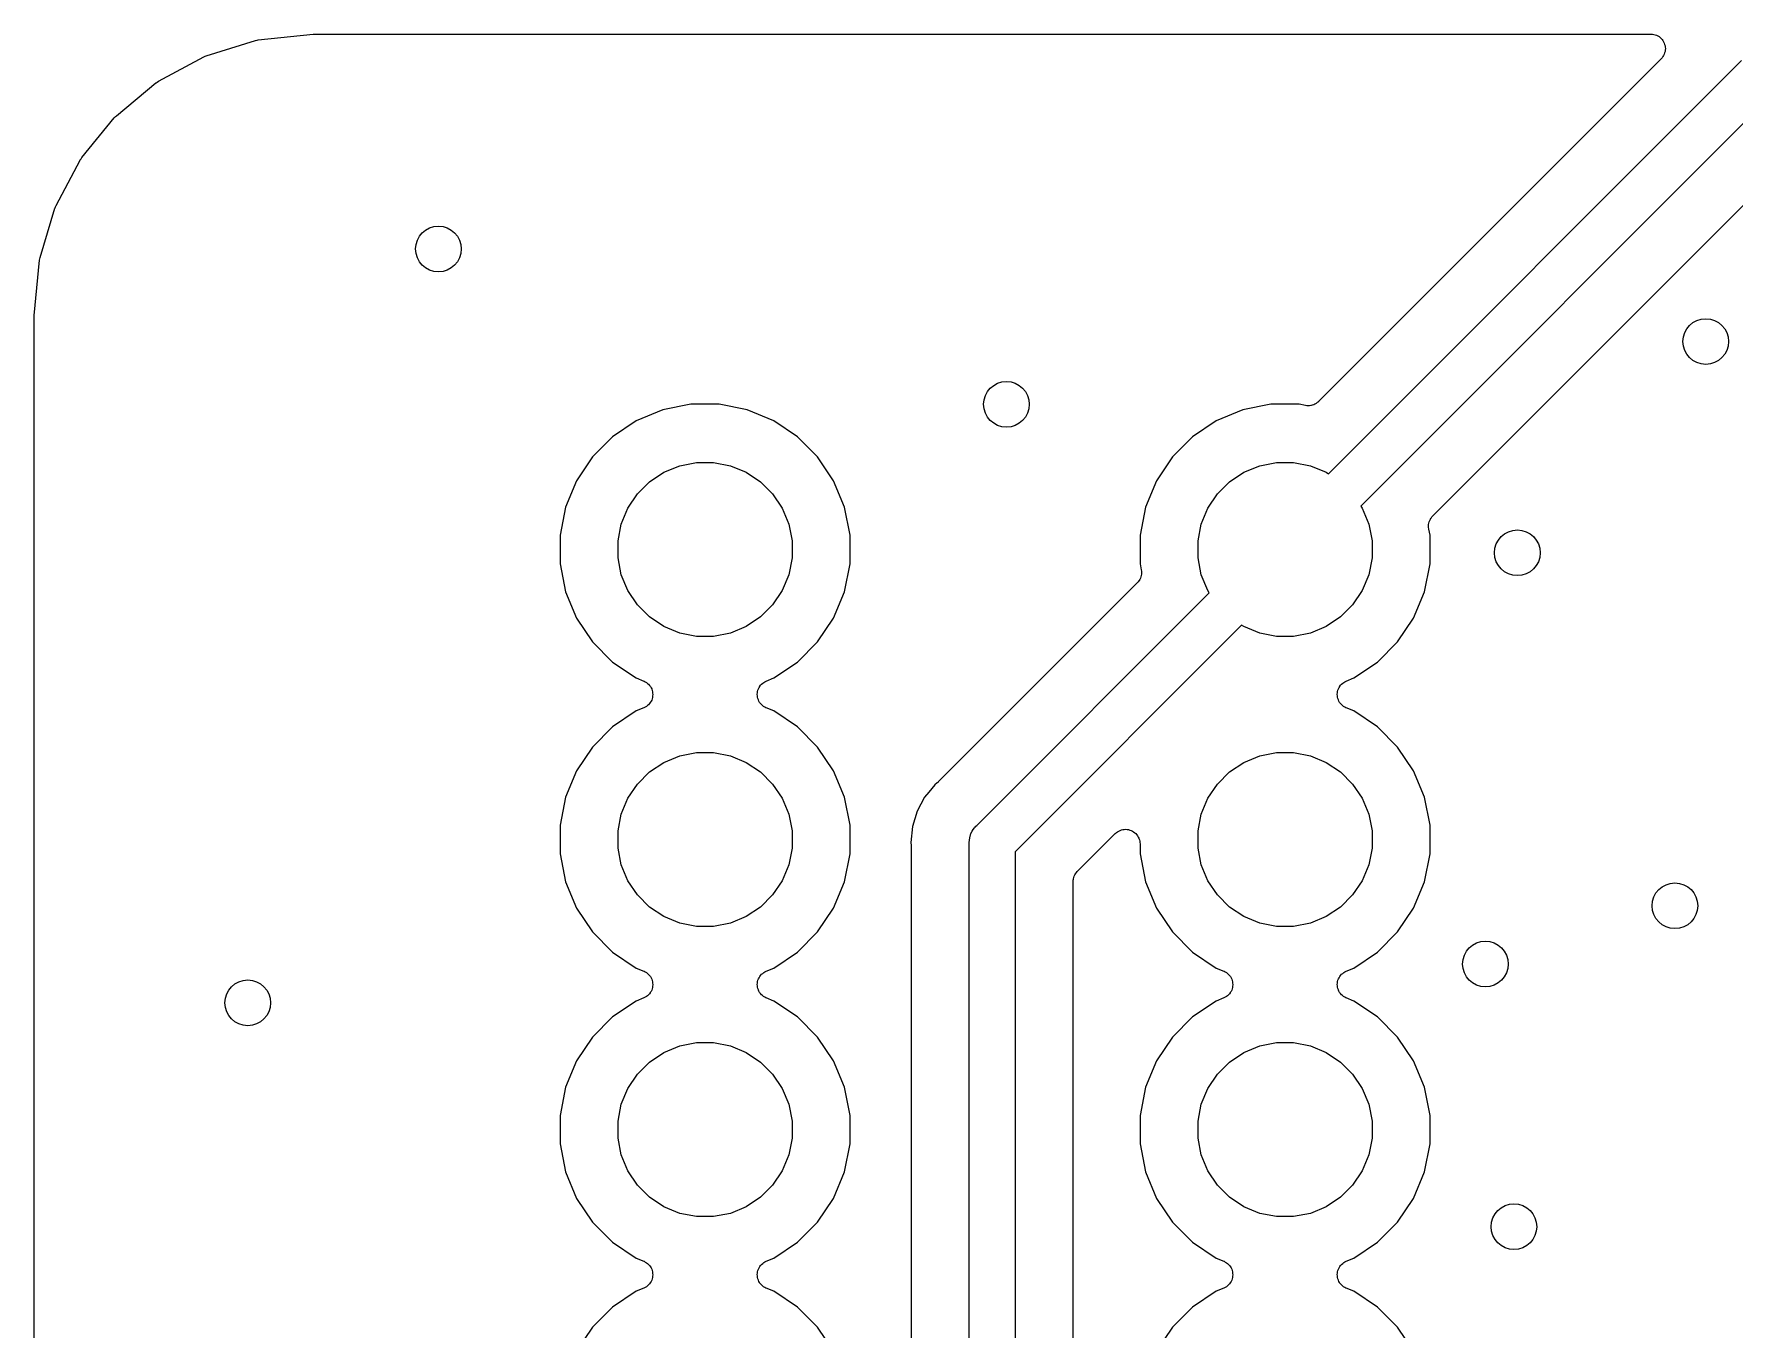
# Model space of a CAD drawing. Extents: x 103 to 213, y -152 to -90.
# Drawn here: x 103.06 to 117.96, y -101.7 to -90.36 of the extents above; entities that cross this region are included whole.
import ezdxf

# ---------------------------------------------------------------- set-up
doc = ezdxf.new("R2010")
doc.units = 0
doc.layers.add('BLACK', color=7, linetype='CONTINUOUS')

msp = doc.modelspace()

# ---------------------------------------------------------------- linework, layer by layer
at = {"layer": 'BLACK', "linetype": 'CONTINUOUS'}
for p, q in [((104.567, -90.5476), (104.998, -90.4142)), ((104.998, -90.4142), (104.999, -90.4137)), ((104.999, -90.4137), (105.011, -90.4115)), ((105.011, -90.4115), (105.022, -90.4092)), ((105.022, -90.4092), (105.502, -90.3587)), ((105.502, -90.3587), (105.504, -90.3585)), ((105.504, -90.3585), (105.51, -90.3586)), ((105.51, -90.3586), (105.516, -90.358)), ((105.516, -90.358), (117.219, -90.358)), ((117.219, -90.358), (117.22, -90.358)), ((117.22, -90.358), (117.22, -90.358)), ((117.22, -90.358), (117.22, -90.358)), ((117.22, -90.358), (117.221, -90.358)), ((117.221, -90.358), (117.233, -90.3594)), ((117.233, -90.3594), (117.245, -90.3607)), ((117.245, -90.3607), (117.245, -90.3607)), ((117.245, -90.3607), (117.246, -90.3608)), ((117.246, -90.3608), (117.257, -90.3645)), ((117.257, -90.3645), (117.269, -90.3681)), ((117.269, -90.3681), (117.269, -90.3682)), ((117.269, -90.3682), (117.269, -90.3683)), ((117.269, -90.3683), (117.28, -90.3741)), ((117.28, -90.3741), (117.291, -90.38)), ((117.291, -90.38), (117.291, -90.3801)), ((117.291, -90.3801), (117.291, -90.3802)), ((117.291, -90.3802), (117.3, -90.388)), ((117.3, -90.388), (117.31, -90.3958)), ((117.31, -90.3958), (117.31, -90.396)), ((117.31, -90.396), (117.31, -90.3961)), ((117.31, -90.3961), (117.317, -90.4056)), ((117.317, -90.4056), (117.325, -90.4151)), ((117.325, -90.4151), (117.325, -90.4153)), ((117.325, -90.4153), (117.325, -90.4155)), ((117.325, -90.4155), (117.331, -90.4262)), ((117.331, -90.4262), (117.337, -90.437)), ((104.147, -90.7718), (104.544, -90.5572)), ((104.544, -90.5572), (104.545, -90.5564)), ((104.545, -90.5564), (104.556, -90.552)), ((104.556, -90.552), (104.567, -90.5476)), ((117.309, -90.5748), (114.308, -93.5758)), ((117.317, -90.5654), (117.309, -90.5748)), ((117.324, -90.556), (117.317, -90.5654)), ((117.325, -90.5558), (117.324, -90.556)), ((117.33, -90.5451), (117.325, -90.5556)), ((117.325, -90.5556), (117.325, -90.5558)), ((117.336, -90.5342), (117.33, -90.5451)), ((117.34, -90.5223), (117.336, -90.5338)), ((117.336, -90.5338), (117.336, -90.534)), ((117.336, -90.534), (117.336, -90.5342)), ((117.337, -90.437), (117.337, -90.4372)), ((117.337, -90.4372), (117.337, -90.4374)), ((117.337, -90.4374), (117.34, -90.4491)), ((117.34, -90.4491), (117.344, -90.4608)), ((117.344, -90.5105), (117.34, -90.5223)), ((117.344, -90.4608), (117.344, -90.461)), ((117.344, -90.461), (117.344, -90.4612)), ((117.344, -90.4612), (117.345, -90.4734)), ((117.345, -90.498), (117.344, -90.5101)), ((117.344, -90.5101), (117.344, -90.5103)), ((117.344, -90.5103), (117.344, -90.5105)), ((117.345, -90.4734), (117.346, -90.4854)), ((117.346, -90.4859), (117.345, -90.498)), ((117.346, -90.4854), (117.346, -90.4857)), ((117.346, -90.4857), (117.346, -90.4859)), ((114.395, -94.2073), (118.012, -90.5905)), ((103.779, -91.0732), (104.126, -90.7856)), ((104.126, -90.7856), (104.128, -90.7845)), ((104.128, -90.7845), (104.137, -90.7782)), ((104.137, -90.7782), (104.147, -90.7718)), ((118.243, -90.925), (114.678, -94.4902)), ((103.476, -91.4404), (103.761, -91.0908)), ((103.761, -91.0908), (103.762, -91.0895)), ((103.762, -91.0895), (103.771, -91.0814)), ((103.771, -91.0814), (103.779, -91.0732)), ((103.251, -91.8594), (103.462, -91.4611)), ((103.462, -91.4611), (103.463, -91.4595)), ((103.463, -91.4595), (103.47, -91.45)), ((103.47, -91.45), (103.476, -91.4404)), ((115.309, -94.5771), (118.416, -91.4702)), ((103.111, -92.3143), (103.241, -91.8824)), ((103.241, -91.8824), (103.242, -91.8807)), ((103.242, -91.8807), (103.246, -91.87)), ((103.246, -91.87), (103.251, -91.8594)), ((103.059, -92.8211), (103.106, -92.3386)), ((103.106, -92.3368), (103.108, -92.3256)), ((103.106, -92.3386), (103.106, -92.3368)), ((103.108, -92.3256), (103.111, -92.3143)), ((103.058, -92.8317), (103.059, -92.8264)), ((103.058, -92.8335), (103.058, -92.8317)), ((103.058, -149.984), (103.058, -92.8335)), ((103.059, -92.8264), (103.059, -92.8211)), ((108.565, -93.6488), (108.333, -93.7445)), ((108.81, -93.6), (108.565, -93.6488)), ((109.06, -93.6), (108.81, -93.6)), ((109.305, -93.6488), (109.06, -93.6)), ((109.537, -93.7445), (109.305, -93.6488)), ((113.645, -93.6488), (113.413, -93.7445)), ((113.89, -93.6), (113.645, -93.6488)), ((114.14, -93.6), (113.89, -93.6)), ((114.193, -93.6106), (114.14, -93.6)), ((114.205, -93.6118), (114.193, -93.6106)), ((114.217, -93.613), (114.205, -93.6118)), ((114.218, -93.613), (114.217, -93.613)), ((114.217, -93.613), (114.217, -93.613)), ((114.23, -93.6119), (114.218, -93.613)), ((114.241, -93.6109), (114.23, -93.6119)), ((114.242, -93.6107), (114.241, -93.6109)), ((114.243, -93.6106), (114.242, -93.6107)), ((114.254, -93.6072), (114.243, -93.6106)), ((114.265, -93.6039), (114.254, -93.6072)), ((114.266, -93.6037), (114.265, -93.6039)), ((114.277, -93.598), (114.266, -93.6035)), ((114.266, -93.6035), (114.266, -93.6037)), ((114.287, -93.5925), (114.277, -93.598)), ((114.288, -93.5922), (114.287, -93.5925)), ((114.297, -93.5845), (114.288, -93.5919)), ((114.288, -93.5919), (114.288, -93.5922)), ((114.307, -93.5771), (114.297, -93.5845)), ((114.308, -93.5762), (114.307, -93.5771)), ((114.308, -93.5758), (114.308, -93.5762)), ((114.308, -93.5762), (114.308, -93.5762)), ((114.308, -93.5762), (114.308, -93.5762)), ((108.333, -93.7445), (108.125, -93.8835)), ((109.745, -93.8835), (109.537, -93.7445)), ((113.413, -93.7445), (113.205, -93.8835)), ((108.125, -93.8835), (107.949, -94.0604)), ((109.921, -94.0604), (109.745, -93.8835)), ((113.205, -93.8835), (113.029, -94.0604)), ((107.949, -94.0604), (107.81, -94.2684)), ((108.574, -94.1947), (108.713, -94.1373)), ((108.713, -94.1373), (108.86, -94.108)), ((108.86, -94.108), (109.01, -94.108)), ((109.01, -94.108), (109.157, -94.1373)), ((109.157, -94.1373), (109.296, -94.1947)), ((110.06, -94.2684), (109.921, -94.0604)), ((113.029, -94.0604), (112.89, -94.2684)), ((113.654, -94.1947), (113.793, -94.1373)), ((113.793, -94.1373), (113.94, -94.108)), ((113.94, -94.108), (114.09, -94.108)), ((114.09, -94.108), (114.237, -94.1373)), ((114.237, -94.1373), (114.376, -94.1947)), ((107.81, -94.2684), (107.714, -94.4996)), ((108.343, -94.3843), (108.449, -94.2781)), ((108.449, -94.2781), (108.574, -94.1947)), ((109.296, -94.1947), (109.421, -94.2781)), ((109.421, -94.2781), (109.527, -94.3843)), ((110.156, -94.4996), (110.06, -94.2684)), ((112.89, -94.2684), (112.794, -94.4996)), ((113.423, -94.3843), (113.529, -94.2781)), ((113.529, -94.2781), (113.654, -94.1947)), ((114.376, -94.1947), (114.395, -94.2073)), ((108.26, -94.5091), (108.343, -94.3843)), ((109.527, -94.3843), (109.61, -94.5091)), ((113.34, -94.5091), (113.423, -94.3843)), ((107.714, -94.4996), (107.665, -94.7449)), ((108.202, -94.6477), (108.26, -94.5091)), ((109.61, -94.5091), (109.668, -94.6477)), ((110.205, -94.7449), (110.156, -94.4996)), ((112.794, -94.4996), (112.745, -94.7449)), ((113.282, -94.6477), (113.34, -94.5091)), ((114.678, -94.4902), (114.69, -94.5091)), ((114.69, -94.5091), (114.748, -94.6477)), ((115.288, -94.6066), (115.293, -94.5962)), ((115.293, -94.5962), (115.294, -94.5958)), ((115.294, -94.5952), (115.302, -94.5862)), ((115.294, -94.5958), (115.294, -94.5952)), ((115.302, -94.5862), (115.309, -94.5771)), ((107.665, -94.7449), (107.665, -94.9951)), ((108.173, -94.795), (108.202, -94.6477)), ((109.668, -94.6477), (109.697, -94.795)), ((110.205, -94.9951), (110.205, -94.7449)), ((112.745, -94.7449), (112.745, -94.9951)), ((113.253, -94.795), (113.282, -94.6477)), ((114.748, -94.6477), (114.777, -94.795)), ((115.272, -94.6652), (115.273, -94.6535)), ((115.272, -94.6658), (115.272, -94.6652)), ((115.272, -94.6665), (115.272, -94.6658)), ((115.273, -94.6781), (115.272, -94.6665)), ((115.273, -94.6535), (115.274, -94.6418)), ((115.274, -94.6899), (115.273, -94.6781)), ((115.274, -94.6418), (115.275, -94.6412)), ((115.274, -94.6911), (115.274, -94.6899)), ((115.274, -94.6917), (115.274, -94.6911)), ((115.274, -94.6911), (115.274, -94.6911)), ((115.274, -94.6911), (115.274, -94.6911)), ((115.285, -94.7449), (115.274, -94.6917)), ((115.275, -94.6406), (115.278, -94.6293)), ((115.275, -94.6412), (115.275, -94.6406)), ((115.278, -94.6293), (115.282, -94.6181)), ((115.282, -94.617), (115.288, -94.6066)), ((115.282, -94.6176), (115.282, -94.617)), ((115.282, -94.6181), (115.282, -94.6176)), ((115.285, -94.9951), (115.285, -94.7449)), ((108.173, -94.945), (108.173, -94.795)), ((109.697, -94.795), (109.697, -94.945)), ((113.253, -94.945), (113.253, -94.795)), ((114.777, -94.795), (114.777, -94.945)), ((107.665, -94.9951), (107.714, -95.2404)), ((108.202, -95.0923), (108.173, -94.945)), ((109.697, -94.945), (109.668, -95.0923)), ((110.156, -95.2404), (110.205, -94.9951)), ((112.745, -94.9951), (112.756, -95.0483)), ((112.756, -95.0483), (112.756, -95.0488)), ((112.756, -95.0488), (112.756, -95.0489)), ((112.756, -95.0489), (112.756, -95.0489)), ((112.756, -95.0489), (112.756, -95.0501)), ((113.282, -95.0923), (113.253, -94.945)), ((114.777, -94.945), (114.748, -95.0923)), ((115.236, -95.2404), (115.285, -94.9951)), ((108.26, -95.2309), (108.202, -95.0923)), ((109.668, -95.0923), (109.61, -95.2309)), ((112.721, -95.1629), (110.978, -96.9054)), ((112.728, -95.1537), (112.721, -95.1629)), ((112.736, -95.1448), (112.728, -95.1537)), ((112.737, -95.1437), (112.736, -95.1442)), ((112.736, -95.1442), (112.736, -95.1448)), ((112.742, -95.1334), (112.737, -95.1437)), ((112.748, -95.123), (112.742, -95.1334)), ((112.752, -95.1106), (112.748, -95.1219)), ((112.748, -95.1219), (112.748, -95.1224)), ((112.748, -95.1224), (112.748, -95.123)), ((112.755, -95.0994), (112.752, -95.1106)), ((112.756, -95.0982), (112.755, -95.0988)), ((112.755, -95.0988), (112.755, -95.0994)), ((112.756, -95.0501), (112.757, -95.0619)), ((112.757, -95.0865), (112.756, -95.0982)), ((112.757, -95.0619), (112.758, -95.0735)), ((112.758, -95.0748), (112.757, -95.0865)), ((112.758, -95.0735), (112.758, -95.0742)), ((112.758, -95.0742), (112.758, -95.0748)), ((113.34, -95.2309), (113.282, -95.0923)), ((114.748, -95.0923), (114.69, -95.2309)), ((107.714, -95.2404), (107.81, -95.4716)), ((108.343, -95.3557), (108.26, -95.2309)), ((109.61, -95.2309), (109.527, -95.3557)), ((110.06, -95.4716), (110.156, -95.2404)), ((111.316, -97.2866), (113.352, -95.2498)), ((113.352, -95.2498), (113.34, -95.2309)), ((114.69, -95.2309), (114.607, -95.3557)), ((115.14, -95.4716), (115.236, -95.2404)), ((107.81, -95.4716), (107.949, -95.6796)), ((108.449, -95.4619), (108.343, -95.3557)), ((108.574, -95.5453), (108.449, -95.4619)), ((109.421, -95.4619), (109.296, -95.5453)), ((109.527, -95.3557), (109.421, -95.4619)), ((109.921, -95.6796), (110.06, -95.4716)), ((114.501, -95.4619), (114.376, -95.5453)), ((114.607, -95.3557), (114.501, -95.4619)), ((115.001, -95.6796), (115.14, -95.4716)), ((108.713, -95.6027), (108.574, -95.5453)), ((108.86, -95.632), (108.713, -95.6027)), ((109.01, -95.632), (108.86, -95.632)), ((109.157, -95.6027), (109.01, -95.632)), ((109.296, -95.5453), (109.157, -95.6027)), ((113.635, -95.5327), (111.65, -97.5178)), ((113.654, -95.5453), (113.635, -95.5327)), ((113.793, -95.6027), (113.654, -95.5453)), ((113.94, -95.632), (113.793, -95.6027)), ((114.09, -95.632), (113.94, -95.632)), ((114.237, -95.6027), (114.09, -95.632)), ((114.376, -95.5453), (114.237, -95.6027)), ((107.949, -95.6796), (108.125, -95.8565)), ((109.745, -95.8565), (109.921, -95.6796)), ((114.825, -95.8565), (115.001, -95.6796)), ((108.125, -95.8565), (108.333, -95.9955)), ((109.537, -95.9955), (109.745, -95.8565)), ((114.617, -95.9955), (114.825, -95.8565)), ((108.333, -95.9955), (108.399, -96.0227)), ((108.399, -96.0227), (108.4, -96.0232)), ((108.4, -96.0232), (108.4, -96.0232)), ((108.4, -96.0232), (108.4, -96.0232)), ((108.4, -96.0232), (108.401, -96.0234)), ((108.401, -96.0234), (108.412, -96.0293)), ((108.412, -96.0293), (108.422, -96.0351)), ((108.422, -96.0351), (108.422, -96.0352)), ((108.422, -96.0352), (108.422, -96.0353)), ((108.422, -96.0353), (108.432, -96.0432)), ((108.432, -96.0432), (108.441, -96.051)), ((108.441, -96.051), (108.441, -96.0512)), ((108.441, -96.0512), (108.441, -96.0513)), ((108.441, -96.0513), (108.449, -96.0607)), ((108.449, -96.0607), (108.457, -96.0703)), ((108.457, -96.0703), (108.457, -96.0705)), ((108.457, -96.0705), (108.457, -96.0706)), ((108.457, -96.0706), (108.463, -96.0814)), ((108.463, -96.0814), (108.468, -96.0922)), ((109.399, -96.1026), (109.402, -96.091)), ((109.402, -96.0906), (109.408, -96.0798)), ((109.402, -96.0908), (109.402, -96.0906)), ((109.402, -96.091), (109.402, -96.0908)), ((109.408, -96.0798), (109.414, -96.0692)), ((109.414, -96.0688), (109.422, -96.0594)), ((109.414, -96.069), (109.414, -96.0688)), ((109.414, -96.0692), (109.414, -96.069)), ((109.422, -96.0594), (109.43, -96.05)), ((109.43, -96.0497), (109.44, -96.0421)), ((109.43, -96.0499), (109.43, -96.0497)), ((109.43, -96.05), (109.43, -96.0499)), ((109.44, -96.0421), (109.449, -96.0343)), ((109.449, -96.0341), (109.46, -96.0284)), ((109.449, -96.0342), (109.449, -96.0341)), ((109.449, -96.0343), (109.449, -96.0342)), ((109.46, -96.0284), (109.471, -96.0227)), ((109.471, -96.0227), (109.537, -95.9955)), ((114.479, -96.1026), (114.482, -96.091)), ((114.482, -96.0906), (114.488, -96.0798)), ((114.482, -96.0908), (114.482, -96.0906)), ((114.482, -96.091), (114.482, -96.0908)), ((114.488, -96.0798), (114.494, -96.0692)), ((114.494, -96.0688), (114.502, -96.0594)), ((114.494, -96.069), (114.494, -96.0688)), ((114.494, -96.0692), (114.494, -96.069)), ((114.502, -96.0594), (114.51, -96.05)), ((114.51, -96.0497), (114.52, -96.0421)), ((114.51, -96.0499), (114.51, -96.0497)), ((114.51, -96.05), (114.51, -96.0499)), ((114.52, -96.0421), (114.529, -96.0343)), ((114.529, -96.0341), (114.54, -96.0284)), ((114.529, -96.0342), (114.529, -96.0341)), ((114.529, -96.0343), (114.529, -96.0342)), ((114.54, -96.0284), (114.551, -96.0227)), ((114.551, -96.0227), (114.617, -95.9955)), ((108.43, -96.2379), (108.421, -96.2457)), ((108.44, -96.2303), (108.43, -96.2379)), ((108.448, -96.2204), (108.44, -96.23)), ((108.44, -96.23), (108.44, -96.2301)), ((108.44, -96.2301), (108.44, -96.2303)), ((108.456, -96.2112), (108.448, -96.2204)), ((108.462, -96.2), (108.456, -96.2108)), ((108.456, -96.2108), (108.456, -96.211)), ((108.456, -96.211), (108.456, -96.2112)), ((108.468, -96.1894), (108.462, -96.2)), ((108.468, -96.0922), (108.468, -96.0924)), ((108.468, -96.0924), (108.468, -96.0926)), ((108.468, -96.0926), (108.472, -96.1044)), ((108.471, -96.1772), (108.468, -96.189)), ((108.468, -96.189), (108.468, -96.1892)), ((108.468, -96.1892), (108.468, -96.1894)), ((108.475, -96.1658), (108.471, -96.1772)), ((108.472, -96.1044), (108.475, -96.116)), ((108.475, -96.116), (108.475, -96.1162)), ((108.475, -96.1162), (108.475, -96.1164)), ((108.475, -96.1164), (108.476, -96.1287)), ((108.476, -96.1532), (108.475, -96.1653)), ((108.475, -96.1653), (108.475, -96.1655)), ((108.475, -96.1655), (108.475, -96.1658)), ((108.476, -96.1287), (108.478, -96.1407)), ((108.478, -96.1411), (108.476, -96.1532)), ((108.478, -96.1407), (108.477, -96.1409)), ((108.477, -96.1409), (108.478, -96.1411)), ((109.392, -96.1389), (109.394, -96.1268)), ((109.393, -96.1391), (109.392, -96.1389)), ((109.392, -96.1393), (109.393, -96.1391)), ((109.394, -96.1515), (109.392, -96.1393)), ((109.394, -96.1268), (109.395, -96.1147)), ((109.395, -96.1636), (109.394, -96.1515)), ((109.395, -96.1142), (109.399, -96.1026)), ((109.395, -96.1145), (109.395, -96.1142)), ((109.395, -96.1147), (109.395, -96.1145)), ((109.395, -96.1638), (109.395, -96.1636)), ((109.395, -96.164), (109.395, -96.1638)), ((109.398, -96.1756), (109.395, -96.164)), ((109.402, -96.1874), (109.398, -96.1756)), ((109.402, -96.1876), (109.402, -96.1874)), ((109.402, -96.1878), (109.402, -96.1876)), ((109.407, -96.1985), (109.402, -96.1878)), ((109.413, -96.2094), (109.407, -96.1985)), ((109.413, -96.2095), (109.413, -96.2094)), ((109.413, -96.2097), (109.413, -96.2095)), ((109.421, -96.2191), (109.413, -96.2097)), ((109.429, -96.2287), (109.421, -96.2191)), ((109.429, -96.2288), (109.429, -96.2287)), ((109.429, -96.229), (109.429, -96.2288)), ((109.438, -96.2368), (109.429, -96.229)), ((109.448, -96.2447), (109.438, -96.2368)), ((114.472, -96.1389), (114.474, -96.1268)), ((114.473, -96.1391), (114.472, -96.1389)), ((114.472, -96.1393), (114.473, -96.1391)), ((114.474, -96.1515), (114.472, -96.1393)), ((114.474, -96.1268), (114.475, -96.1147)), ((114.475, -96.1636), (114.474, -96.1515)), ((114.475, -96.1142), (114.479, -96.1026)), ((114.475, -96.1145), (114.475, -96.1142)), ((114.475, -96.1147), (114.475, -96.1145)), ((114.475, -96.1638), (114.475, -96.1636)), ((114.475, -96.164), (114.475, -96.1638)), ((114.478, -96.1756), (114.475, -96.164)), ((114.482, -96.1874), (114.478, -96.1756)), ((114.482, -96.1876), (114.482, -96.1874)), ((114.482, -96.1878), (114.482, -96.1876)), ((114.487, -96.1985), (114.482, -96.1878)), ((114.493, -96.2094), (114.487, -96.1985)), ((114.493, -96.2095), (114.493, -96.2094)), ((114.493, -96.2097), (114.493, -96.2095)), ((114.501, -96.2191), (114.493, -96.2097)), ((114.509, -96.2287), (114.501, -96.2191)), ((114.509, -96.2288), (114.509, -96.2287)), ((114.509, -96.229), (114.509, -96.2288)), ((114.518, -96.2368), (114.509, -96.229)), ((114.528, -96.2447), (114.518, -96.2368)), ((108.333, -96.2845), (108.125, -96.4235)), ((108.399, -96.2573), (108.333, -96.2845)), ((108.41, -96.2515), (108.399, -96.2573)), ((108.421, -96.2459), (108.41, -96.2515)), ((108.421, -96.2457), (108.421, -96.2458)), ((108.421, -96.2458), (108.421, -96.2459)), ((109.448, -96.2448), (109.448, -96.2447)), ((109.448, -96.2449), (109.448, -96.2448)), ((109.458, -96.2507), (109.448, -96.2449)), ((109.469, -96.2566), (109.458, -96.2507)), ((109.47, -96.2568), (109.469, -96.2566)), ((109.471, -96.2573), (109.47, -96.2568)), ((109.47, -96.2568), (109.47, -96.2568)), ((109.47, -96.2568), (109.47, -96.2568)), ((109.537, -96.2845), (109.471, -96.2573)), ((109.745, -96.4235), (109.537, -96.2845)), ((114.528, -96.2448), (114.528, -96.2447)), ((114.528, -96.2449), (114.528, -96.2448)), ((114.538, -96.2507), (114.528, -96.2449)), ((114.549, -96.2566), (114.538, -96.2507)), ((114.55, -96.2568), (114.549, -96.2566)), ((114.551, -96.2573), (114.55, -96.2568)), ((114.55, -96.2568), (114.55, -96.2568)), ((114.55, -96.2568), (114.55, -96.2568)), ((114.617, -96.2845), (114.551, -96.2573)), ((114.825, -96.4235), (114.617, -96.2845)), ((108.125, -96.4235), (107.949, -96.6004)), ((109.921, -96.6004), (109.745, -96.4235)), ((115.001, -96.6004), (114.825, -96.4235)), ((107.949, -96.6004), (107.81, -96.8084)), ((108.574, -96.7347), (108.713, -96.6773)), ((108.713, -96.6773), (108.86, -96.648)), ((108.86, -96.648), (109.01, -96.648)), ((109.01, -96.648), (109.157, -96.6773)), ((109.157, -96.6773), (109.296, -96.7347)), ((110.06, -96.8084), (109.921, -96.6004)), ((113.654, -96.7347), (113.793, -96.6773)), ((113.793, -96.6773), (113.94, -96.648)), ((113.94, -96.648), (114.09, -96.648)), ((114.09, -96.648), (114.237, -96.6773)), ((114.237, -96.6773), (114.376, -96.7347)), ((115.14, -96.8084), (115.001, -96.6004)), ((107.81, -96.8084), (107.714, -97.0396)), ((108.343, -96.9243), (108.449, -96.8181)), ((108.449, -96.8181), (108.574, -96.7347)), ((109.296, -96.7347), (109.421, -96.8181)), ((109.421, -96.8181), (109.527, -96.9243)), ((110.156, -97.0396), (110.06, -96.8084)), ((113.423, -96.9243), (113.529, -96.8181)), ((113.529, -96.8181), (113.654, -96.7347)), ((114.376, -96.7347), (114.501, -96.8181)), ((114.501, -96.8181), (114.607, -96.9243)), ((115.236, -97.0396), (115.14, -96.8084)), ((108.26, -97.0491), (108.343, -96.9243)), ((109.527, -96.9243), (109.61, -97.0491)), ((110.947, -96.9319), (110.895, -96.9958)), ((110.969, -96.9137), (110.947, -96.9319)), ((110.973, -96.9099), (110.969, -96.9137)), ((110.977, -96.9066), (110.973, -96.9099)), ((110.978, -96.9054), (110.977, -96.9066)), ((113.34, -97.0491), (113.423, -96.9243)), ((114.607, -96.9243), (114.69, -97.0491)), ((107.714, -97.0396), (107.665, -97.2849)), ((108.202, -97.1877), (108.26, -97.0491)), ((109.61, -97.0491), (109.668, -97.1877)), ((110.205, -97.2849), (110.156, -97.0396)), ((110.858, -97.0398), (110.793, -97.1628)), ((110.895, -96.9958), (110.858, -97.0398)), ((110.895, -96.9958), (110.895, -96.9958)), ((113.282, -97.1877), (113.34, -97.0491)), ((114.69, -97.0491), (114.748, -97.1877)), ((115.285, -97.2849), (115.236, -97.0396)), ((108.173, -97.3349), (108.202, -97.1877)), ((109.668, -97.1877), (109.697, -97.3349)), ((110.793, -97.1628), (110.752, -97.2962)), ((113.253, -97.3349), (113.282, -97.1877)), ((114.748, -97.1877), (114.777, -97.3349)), ((107.665, -97.2849), (107.665, -97.5351)), ((108.173, -97.4851), (108.173, -97.3349)), ((109.697, -97.3349), (109.697, -97.4851)), ((110.205, -97.5351), (110.205, -97.2849)), ((110.752, -97.2962), (110.739, -97.435)), ((111.249, -97.435), (111.253, -97.3958)), ((111.253, -97.3958), (111.264, -97.3581)), ((111.264, -97.3581), (111.276, -97.3368)), ((111.276, -97.3368), (111.283, -97.3233)), ((111.283, -97.3233), (111.295, -97.3083)), ((111.295, -97.3083), (111.302, -97.3005)), ((111.302, -97.3005), (111.308, -97.2929)), ((111.302, -97.3005), (111.302, -97.3005)), ((111.308, -97.2929), (111.316, -97.2866)), ((112.195, -97.6911), (112.528, -97.3581)), ((112.528, -97.3581), (112.529, -97.3571)), ((112.529, -97.3568), (112.539, -97.3492)), ((112.529, -97.3571), (112.529, -97.3568)), ((112.529, -97.3571), (112.529, -97.3571)), ((112.529, -97.3571), (112.529, -97.3571)), ((112.539, -97.3492), (112.548, -97.3416)), ((112.548, -97.3416), (112.549, -97.3415)), ((112.549, -97.3414), (112.56, -97.3358)), ((112.549, -97.3415), (112.549, -97.3414)), ((112.56, -97.3358), (112.57, -97.3301)), ((112.57, -97.3301), (112.571, -97.3301)), ((112.571, -97.3299), (112.583, -97.3265)), ((112.571, -97.3301), (112.571, -97.3299)), ((112.583, -97.3265), (112.594, -97.3231)), ((112.594, -97.3231), (112.595, -97.323)), ((112.594, -97.3231), (112.594, -97.3231)), ((112.595, -97.323), (112.607, -97.322)), ((112.607, -97.322), (112.619, -97.3209)), ((112.619, -97.3209), (112.619, -97.3209)), ((112.619, -97.3209), (112.619, -97.3209)), ((112.619, -97.3209), (112.631, -97.3222)), ((112.631, -97.3222), (112.644, -97.3235)), ((112.644, -97.3235), (112.644, -97.3235)), ((112.644, -97.3235), (112.644, -97.3236)), ((112.644, -97.3236), (112.656, -97.3272)), ((112.656, -97.3272), (112.667, -97.3308)), ((112.667, -97.3308), (112.667, -97.3309)), ((112.667, -97.3309), (112.668, -97.331)), ((112.668, -97.331), (112.678, -97.3368)), ((112.678, -97.3368), (112.689, -97.3426)), ((112.689, -97.3426), (112.689, -97.3427)), ((112.689, -97.3427), (112.689, -97.3428)), ((112.689, -97.3428), (112.699, -97.3506)), ((112.699, -97.3506), (112.708, -97.3584)), ((112.708, -97.3584), (112.708, -97.3585)), ((112.708, -97.3585), (112.708, -97.3587)), ((112.708, -97.3587), (112.716, -97.3682)), ((112.716, -97.3682), (112.724, -97.3776)), ((112.724, -97.3776), (112.724, -97.3778)), ((112.724, -97.3778), (112.724, -97.378)), ((112.724, -97.378), (112.73, -97.3887)), ((112.73, -97.3887), (112.735, -97.3995)), ((112.735, -97.3995), (112.735, -97.3997)), ((112.735, -97.3997), (112.736, -97.3999)), ((112.736, -97.3999), (112.739, -97.4115)), ((112.739, -97.4115), (112.743, -97.4232)), ((112.743, -97.4232), (112.743, -97.4234)), ((112.743, -97.4234), (112.743, -97.4236)), ((112.743, -97.4236), (112.744, -97.4357)), ((113.253, -97.4851), (113.253, -97.3349)), ((114.777, -97.3349), (114.777, -97.4851)), ((115.285, -97.5351), (115.285, -97.2849)), ((107.665, -97.5351), (107.714, -97.7804)), ((108.202, -97.6323), (108.173, -97.4851)), ((109.697, -97.4851), (109.668, -97.6323)), ((110.156, -97.7804), (110.205, -97.5351)), ((110.739, -97.435), (110.741, -97.4636)), ((110.741, -97.4636), (110.742, -97.4653)), ((110.742, -97.4653), (110.741, -97.4707)), ((110.741, -97.4707), (110.742, -97.476)), ((110.742, -97.476), (110.742, -105.313)), ((111.25, -97.4448), (111.249, -97.435)), ((111.25, -105.576), (111.25, -97.4448)), ((111.65, -97.5178), (111.65, -105.649)), ((112.744, -97.4357), (112.745, -97.4479)), ((112.745, -97.4479), (112.745, -97.5351)), ((112.745, -97.5351), (112.794, -97.7804)), ((113.282, -97.6323), (113.253, -97.4851)), ((114.777, -97.4851), (114.748, -97.6323)), ((115.236, -97.7804), (115.285, -97.5351)), ((108.26, -97.7709), (108.202, -97.6323)), ((109.668, -97.6323), (109.61, -97.7709)), ((112.168, -97.7308), (112.174, -97.7205)), ((112.168, -97.7315), (112.168, -97.7308)), ((112.174, -97.7205), (112.179, -97.7102)), ((112.179, -97.7102), (112.18, -97.7097)), ((112.18, -97.7091), (112.188, -97.7002)), ((112.18, -97.7097), (112.18, -97.7091)), ((112.188, -97.7002), (112.195, -97.6911)), ((113.34, -97.7709), (113.282, -97.6323)), ((114.748, -97.6323), (114.69, -97.7709)), ((107.714, -97.7804), (107.81, -98.0116)), ((108.343, -97.8957), (108.26, -97.7709)), ((109.61, -97.7709), (109.527, -97.8957)), ((110.06, -98.0116), (110.156, -97.7804)), ((112.158, -97.7791), (112.159, -97.7674)), ((112.158, -97.7804), (112.158, -97.7791)), ((112.158, -97.7809), (112.158, -97.7804)), ((112.158, -97.7804), (112.158, -97.7804)), ((112.158, -97.7804), (112.158, -97.7804)), ((112.158, -105.618), (112.158, -97.7809)), ((112.159, -97.7674), (112.161, -97.7558)), ((112.161, -97.7545), (112.164, -97.7432)), ((112.161, -97.7551), (112.161, -97.7545)), ((112.161, -97.7558), (112.161, -97.7551)), ((112.164, -97.7432), (112.168, -97.7321)), ((112.168, -97.7321), (112.168, -97.7315)), ((112.794, -97.7804), (112.89, -98.0116)), ((113.423, -97.8957), (113.34, -97.7709)), ((114.69, -97.7709), (114.607, -97.8957)), ((115.14, -98.0116), (115.236, -97.7804)), ((107.81, -98.0116), (107.949, -98.2196)), ((108.449, -98.0019), (108.343, -97.8957)), ((108.574, -98.0853), (108.449, -98.0019)), ((109.421, -98.0019), (109.296, -98.0853)), ((109.527, -97.8957), (109.421, -98.0019)), ((109.921, -98.2196), (110.06, -98.0116)), ((112.89, -98.0116), (113.029, -98.2196)), ((113.529, -98.0019), (113.423, -97.8957)), ((113.654, -98.0853), (113.529, -98.0019)), ((114.501, -98.0019), (114.376, -98.0853)), ((114.607, -97.8957), (114.501, -98.0019)), ((115.001, -98.2196), (115.14, -98.0116)), ((108.713, -98.1427), (108.574, -98.0853)), ((108.86, -98.172), (108.713, -98.1427)), ((109.01, -98.172), (108.86, -98.172)), ((109.157, -98.1427), (109.01, -98.172)), ((109.296, -98.0853), (109.157, -98.1427)), ((113.793, -98.1427), (113.654, -98.0853)), ((113.94, -98.172), (113.793, -98.1427)), ((114.09, -98.172), (113.94, -98.172)), ((114.237, -98.1427), (114.09, -98.172)), ((114.376, -98.0853), (114.237, -98.1427)), ((107.949, -98.2196), (108.125, -98.3965)), ((109.745, -98.3965), (109.921, -98.2196)), ((113.029, -98.2196), (113.205, -98.3965)), ((114.825, -98.3965), (115.001, -98.2196)), ((108.125, -98.3965), (108.333, -98.5355)), ((109.537, -98.5355), (109.745, -98.3965)), ((113.205, -98.3965), (113.413, -98.5355)), ((114.617, -98.5355), (114.825, -98.3965)), ((108.333, -98.5355), (108.399, -98.5627)), ((108.399, -98.5627), (108.4, -98.5632)), ((108.4, -98.5632), (108.4, -98.5632)), ((108.4, -98.5632), (108.4, -98.5632)), ((108.4, -98.5632), (108.401, -98.5634)), ((108.401, -98.5634), (108.412, -98.5693)), ((108.412, -98.5693), (108.422, -98.5751)), ((108.422, -98.5751), (108.422, -98.5752)), ((108.422, -98.5752), (108.422, -98.5753)), ((108.422, -98.5753), (108.432, -98.5832)), ((108.432, -98.5832), (108.441, -98.591)), ((108.441, -98.591), (108.441, -98.5912)), ((108.441, -98.5912), (108.441, -98.5913)), ((108.441, -98.5913), (108.449, -98.6007)), ((108.449, -98.6007), (108.457, -98.6103)), ((108.457, -98.6103), (108.457, -98.6105)), ((108.457, -98.6105), (108.457, -98.6106)), ((108.457, -98.6106), (108.463, -98.6214)), ((108.463, -98.6214), (108.468, -98.6322)), ((109.402, -98.6306), (109.408, -98.6198)), ((109.408, -98.6198), (109.414, -98.6092)), ((109.414, -98.6088), (109.422, -98.5994)), ((109.414, -98.609), (109.414, -98.6088)), ((109.414, -98.6092), (109.414, -98.609)), ((109.422, -98.5994), (109.43, -98.59)), ((109.43, -98.5897), (109.44, -98.5821)), ((109.43, -98.5899), (109.43, -98.5897)), ((109.43, -98.59), (109.43, -98.5899)), ((109.44, -98.5821), (109.449, -98.5743)), ((109.449, -98.5741), (109.46, -98.5684)), ((109.449, -98.5742), (109.449, -98.5741)), ((109.449, -98.5743), (109.449, -98.5742)), ((109.46, -98.5684), (109.471, -98.5627)), ((109.471, -98.5627), (109.537, -98.5355)), ((113.413, -98.5355), (113.479, -98.5627)), ((113.479, -98.5627), (113.48, -98.5632)), ((113.48, -98.5632), (113.48, -98.5632)), ((113.48, -98.5632), (113.48, -98.5632)), ((113.48, -98.5632), (113.481, -98.5634)), ((113.481, -98.5634), (113.492, -98.5693)), ((113.492, -98.5693), (113.502, -98.5751)), ((113.502, -98.5751), (113.502, -98.5752)), ((113.502, -98.5752), (113.502, -98.5753)), ((113.502, -98.5753), (113.512, -98.5832)), ((113.512, -98.5832), (113.521, -98.591)), ((113.521, -98.591), (113.521, -98.5912)), ((113.521, -98.5912), (113.521, -98.5913)), ((113.521, -98.5913), (113.529, -98.6007)), ((113.529, -98.6007), (113.537, -98.6103)), ((113.537, -98.6103), (113.537, -98.6105)), ((113.537, -98.6105), (113.537, -98.6106)), ((113.537, -98.6106), (113.543, -98.6214)), ((113.543, -98.6214), (113.548, -98.6322)), ((114.482, -98.6306), (114.488, -98.6198)), ((114.488, -98.6198), (114.494, -98.6092)), ((114.494, -98.6088), (114.502, -98.5994)), ((114.494, -98.609), (114.494, -98.6088)), ((114.494, -98.6092), (114.494, -98.609)), ((114.502, -98.5994), (114.51, -98.59)), ((114.51, -98.5897), (114.52, -98.5821)), ((114.51, -98.5899), (114.51, -98.5897)), ((114.51, -98.59), (114.51, -98.5899)), ((114.52, -98.5821), (114.529, -98.5743)), ((114.529, -98.5741), (114.54, -98.5684)), ((114.529, -98.5742), (114.529, -98.5741)), ((114.529, -98.5743), (114.529, -98.5742)), ((114.54, -98.5684), (114.551, -98.5627)), ((114.551, -98.5627), (114.617, -98.5355)), ((108.44, -98.7703), (108.43, -98.7779)), ((108.448, -98.7604), (108.44, -98.77)), ((108.44, -98.77), (108.44, -98.7701)), ((108.44, -98.7701), (108.44, -98.7703)), ((108.456, -98.7512), (108.448, -98.7604)), ((108.462, -98.74), (108.456, -98.7508)), ((108.456, -98.7508), (108.456, -98.751)), ((108.456, -98.751), (108.456, -98.7512)), ((108.468, -98.7294), (108.462, -98.74)), ((108.468, -98.6322), (108.468, -98.6324)), ((108.468, -98.6324), (108.468, -98.6326)), ((108.468, -98.6326), (108.472, -98.6444)), ((108.471, -98.7172), (108.468, -98.729)), ((108.468, -98.729), (108.468, -98.7292)), ((108.468, -98.7292), (108.468, -98.7294)), ((108.475, -98.7058), (108.471, -98.7172)), ((108.472, -98.6444), (108.475, -98.656)), ((108.475, -98.656), (108.475, -98.6562)), ((108.475, -98.6562), (108.475, -98.6564)), ((108.475, -98.6564), (108.476, -98.6687)), ((108.476, -98.6932), (108.475, -98.7053)), ((108.475, -98.7053), (108.475, -98.7055)), ((108.475, -98.7055), (108.475, -98.7058)), ((108.476, -98.6687), (108.478, -98.6807)), ((108.478, -98.6811), (108.476, -98.6932)), ((108.478, -98.6807), (108.477, -98.6809)), ((108.477, -98.6809), (108.478, -98.6811)), ((109.392, -98.6789), (109.394, -98.6668)), ((109.393, -98.6791), (109.392, -98.6789)), ((109.392, -98.6793), (109.393, -98.6791)), ((109.394, -98.6915), (109.392, -98.6793)), ((109.394, -98.6668), (109.395, -98.6547)), ((109.395, -98.7036), (109.394, -98.6915)), ((109.395, -98.6542), (109.399, -98.6426)), ((109.395, -98.6545), (109.395, -98.6542)), ((109.395, -98.6547), (109.395, -98.6545)), ((109.395, -98.7038), (109.395, -98.7036)), ((109.395, -98.704), (109.395, -98.7038)), ((109.398, -98.7156), (109.395, -98.704)), ((109.402, -98.7274), (109.398, -98.7156)), ((109.399, -98.6426), (109.402, -98.631)), ((109.402, -98.6308), (109.402, -98.6306)), ((109.402, -98.631), (109.402, -98.6308)), ((109.402, -98.7276), (109.402, -98.7274)), ((109.402, -98.7278), (109.402, -98.7276)), ((109.407, -98.7385), (109.402, -98.7278)), ((109.413, -98.7494), (109.407, -98.7385)), ((109.413, -98.7495), (109.413, -98.7494)), ((109.413, -98.7497), (109.413, -98.7495)), ((109.421, -98.7591), (109.413, -98.7497)), ((109.429, -98.7687), (109.421, -98.7591)), ((109.429, -98.7688), (109.429, -98.7687)), ((109.429, -98.769), (109.429, -98.7688)), ((109.438, -98.7768), (109.429, -98.769)), ((113.52, -98.7703), (113.51, -98.7779)), ((113.528, -98.7604), (113.52, -98.77)), ((113.52, -98.77), (113.52, -98.7701)), ((113.52, -98.7701), (113.52, -98.7703)), ((113.536, -98.7512), (113.528, -98.7604)), ((113.542, -98.74), (113.536, -98.7508)), ((113.536, -98.7508), (113.536, -98.751)), ((113.536, -98.751), (113.536, -98.7512)), ((113.548, -98.7294), (113.542, -98.74)), ((113.548, -98.6322), (113.548, -98.6324)), ((113.548, -98.6324), (113.548, -98.6326)), ((113.548, -98.6326), (113.552, -98.6444)), ((113.551, -98.7172), (113.548, -98.729)), ((113.548, -98.729), (113.548, -98.7292)), ((113.548, -98.7292), (113.548, -98.7294)), ((113.555, -98.7058), (113.551, -98.7172)), ((113.552, -98.6444), (113.555, -98.656)), ((113.555, -98.656), (113.555, -98.6562)), ((113.555, -98.6562), (113.555, -98.6564)), ((113.555, -98.6564), (113.556, -98.6687)), ((113.556, -98.6932), (113.555, -98.7053)), ((113.555, -98.7053), (113.555, -98.7055)), ((113.555, -98.7055), (113.555, -98.7058)), ((113.556, -98.6687), (113.558, -98.6807)), ((113.558, -98.6811), (113.556, -98.6932)), ((113.558, -98.6807), (113.557, -98.6809)), ((113.557, -98.6809), (113.558, -98.6811)), ((114.472, -98.6789), (114.474, -98.6668)), ((114.473, -98.6791), (114.472, -98.6789)), ((114.472, -98.6793), (114.473, -98.6791)), ((114.474, -98.6915), (114.472, -98.6793)), ((114.474, -98.6668), (114.475, -98.6547)), ((114.475, -98.7036), (114.474, -98.6915)), ((114.475, -98.6542), (114.479, -98.6426)), ((114.475, -98.6545), (114.475, -98.6542)), ((114.475, -98.6547), (114.475, -98.6545)), ((114.475, -98.7038), (114.475, -98.7036)), ((114.475, -98.704), (114.475, -98.7038)), ((114.478, -98.7156), (114.475, -98.704)), ((114.482, -98.7274), (114.478, -98.7156)), ((114.479, -98.6426), (114.482, -98.631)), ((114.482, -98.6308), (114.482, -98.6306)), ((114.482, -98.631), (114.482, -98.6308)), ((114.482, -98.7276), (114.482, -98.7274)), ((114.482, -98.7278), (114.482, -98.7276)), ((114.487, -98.7385), (114.482, -98.7278)), ((114.493, -98.7494), (114.487, -98.7385)), ((114.493, -98.7495), (114.493, -98.7494)), ((114.493, -98.7497), (114.493, -98.7495)), ((114.501, -98.7591), (114.493, -98.7497)), ((114.509, -98.7687), (114.501, -98.7591)), ((114.509, -98.7688), (114.509, -98.7687)), ((114.509, -98.769), (114.509, -98.7688)), ((114.518, -98.7768), (114.509, -98.769)), ((108.333, -98.8245), (108.125, -98.9635)), ((108.399, -98.7973), (108.333, -98.8245)), ((108.41, -98.7915), (108.399, -98.7973)), ((108.421, -98.7859), (108.41, -98.7915)), ((108.43, -98.7779), (108.421, -98.7857)), ((108.421, -98.7857), (108.421, -98.7858)), ((108.421, -98.7858), (108.421, -98.7859)), ((109.448, -98.7847), (109.438, -98.7768)), ((109.448, -98.7848), (109.448, -98.7847)), ((109.448, -98.7849), (109.448, -98.7848)), ((109.458, -98.7906), (109.448, -98.7849)), ((109.469, -98.7966), (109.458, -98.7906)), ((109.47, -98.7968), (109.469, -98.7966)), ((109.471, -98.7973), (109.47, -98.7968)), ((109.47, -98.7968), (109.47, -98.7968)), ((109.47, -98.7968), (109.47, -98.7968)), ((109.537, -98.8245), (109.471, -98.7973)), ((109.745, -98.9635), (109.537, -98.8245)), ((113.413, -98.8245), (113.205, -98.9635)), ((113.479, -98.7973), (113.413, -98.8245)), ((113.49, -98.7915), (113.479, -98.7973)), ((113.501, -98.7859), (113.49, -98.7915)), ((113.51, -98.7779), (113.501, -98.7857)), ((113.501, -98.7857), (113.501, -98.7858)), ((113.501, -98.7858), (113.501, -98.7859)), ((114.528, -98.7847), (114.518, -98.7768)), ((114.528, -98.7848), (114.528, -98.7847)), ((114.528, -98.7849), (114.528, -98.7848)), ((114.538, -98.7906), (114.528, -98.7849)), ((114.549, -98.7966), (114.538, -98.7906)), ((114.55, -98.7968), (114.549, -98.7966)), ((114.551, -98.7973), (114.55, -98.7968)), ((114.55, -98.7968), (114.55, -98.7968)), ((114.55, -98.7968), (114.55, -98.7968)), ((114.617, -98.8245), (114.551, -98.7973)), ((114.825, -98.9635), (114.617, -98.8245)), ((108.125, -98.9635), (107.949, -99.1404)), ((109.921, -99.1404), (109.745, -98.9635)), ((113.205, -98.9635), (113.029, -99.1404)), ((115.001, -99.1404), (114.825, -98.9635)), ((107.949, -99.1404), (107.81, -99.3484)), ((108.574, -99.2747), (108.713, -99.2173)), ((108.713, -99.2173), (108.86, -99.188)), ((108.86, -99.188), (109.01, -99.188)), ((109.01, -99.188), (109.157, -99.2173)), ((109.157, -99.2173), (109.296, -99.2747)), ((110.06, -99.3484), (109.921, -99.1404)), ((113.029, -99.1404), (112.89, -99.3484)), ((113.654, -99.2747), (113.793, -99.2173)), ((113.793, -99.2173), (113.94, -99.188)), ((113.94, -99.188), (114.09, -99.188)), ((114.09, -99.188), (114.237, -99.2173)), ((114.237, -99.2173), (114.376, -99.2747)), ((115.14, -99.3484), (115.001, -99.1404)), ((107.81, -99.3484), (107.714, -99.5796)), ((108.343, -99.4643), (108.449, -99.3581)), ((108.449, -99.3581), (108.574, -99.2747)), ((109.296, -99.2747), (109.421, -99.3581)), ((109.421, -99.3581), (109.527, -99.4643)), ((110.156, -99.5796), (110.06, -99.3484)), ((112.89, -99.3484), (112.794, -99.5796)), ((113.423, -99.4643), (113.529, -99.3581)), ((113.529, -99.3581), (113.654, -99.2747)), ((114.376, -99.2747), (114.501, -99.3581)), ((114.501, -99.3581), (114.607, -99.4643)), ((115.236, -99.5796), (115.14, -99.3484)), ((108.26, -99.5891), (108.343, -99.4643)), ((109.527, -99.4643), (109.61, -99.5891)), ((113.34, -99.5891), (113.423, -99.4643)), ((114.607, -99.4643), (114.69, -99.5891)), ((107.714, -99.5796), (107.665, -99.8249)), ((108.202, -99.7277), (108.26, -99.5891)), ((109.61, -99.5891), (109.668, -99.7277)), ((110.205, -99.8249), (110.156, -99.5796)), ((112.794, -99.5796), (112.745, -99.8249)), ((113.282, -99.7277), (113.34, -99.5891)), ((114.69, -99.5891), (114.748, -99.7277)), ((115.285, -99.8249), (115.236, -99.5796)), ((108.173, -99.8749), (108.202, -99.7277)), ((109.668, -99.7277), (109.697, -99.8749)), ((113.253, -99.8749), (113.282, -99.7277)), ((114.748, -99.7277), (114.777, -99.8749)), ((107.665, -99.8249), (107.665, -100.075)), ((108.173, -100.025), (108.173, -99.8749)), ((109.697, -99.8749), (109.697, -100.025)), ((110.205, -100.075), (110.205, -99.8249)), ((112.745, -99.8249), (112.745, -100.075)), ((113.253, -100.025), (113.253, -99.8749)), ((114.777, -99.8749), (114.777, -100.025)), ((115.285, -100.075), (115.285, -99.8249)), ((107.665, -100.075), (107.714, -100.32)), ((108.202, -100.172), (108.173, -100.025)), ((109.697, -100.025), (109.668, -100.172)), ((110.156, -100.32), (110.205, -100.075)), ((112.745, -100.075), (112.794, -100.32)), ((113.282, -100.172), (113.253, -100.025)), ((114.777, -100.025), (114.748, -100.172)), ((115.236, -100.32), (115.285, -100.075)), ((108.26, -100.311), (108.202, -100.172)), ((109.668, -100.172), (109.61, -100.311)), ((113.34, -100.311), (113.282, -100.172)), ((114.748, -100.172), (114.69, -100.311)), ((107.714, -100.32), (107.81, -100.552)), ((108.343, -100.436), (108.26, -100.311)), ((109.61, -100.311), (109.527, -100.436)), ((110.06, -100.552), (110.156, -100.32)), ((112.794, -100.32), (112.89, -100.552)), ((113.423, -100.436), (113.34, -100.311)), ((114.69, -100.311), (114.607, -100.436)), ((115.14, -100.552), (115.236, -100.32)), ((107.81, -100.552), (107.949, -100.76)), ((108.449, -100.542), (108.343, -100.436)), ((108.574, -100.625), (108.449, -100.542)), ((109.421, -100.542), (109.296, -100.625)), ((109.527, -100.436), (109.421, -100.542)), ((109.921, -100.76), (110.06, -100.552)), ((112.89, -100.552), (113.029, -100.76)), ((113.529, -100.542), (113.423, -100.436)), ((113.654, -100.625), (113.529, -100.542)), ((114.501, -100.542), (114.376, -100.625)), ((114.607, -100.436), (114.501, -100.542)), ((115.001, -100.76), (115.14, -100.552)), ((108.713, -100.683), (108.574, -100.625)), ((108.86, -100.712), (108.713, -100.683)), ((109.157, -100.683), (109.01, -100.712)), ((109.296, -100.625), (109.157, -100.683)), ((113.793, -100.683), (113.654, -100.625)), ((113.94, -100.712), (113.793, -100.683)), ((114.237, -100.683), (114.09, -100.712)), ((114.376, -100.625), (114.237, -100.683)), ((107.949, -100.76), (108.125, -100.936)), ((109.01, -100.712), (108.86, -100.712)), ((109.745, -100.936), (109.921, -100.76)), ((113.029, -100.76), (113.205, -100.936)), ((114.09, -100.712), (113.94, -100.712)), ((114.825, -100.936), (115.001, -100.76)), ((108.125, -100.936), (108.333, -101.075)), ((109.537, -101.075), (109.745, -100.936)), ((113.205, -100.936), (113.413, -101.075)), ((114.617, -101.075), (114.825, -100.936)), ((108.333, -101.075), (108.399, -101.103)), ((108.399, -101.103), (108.4, -101.103)), ((108.4, -101.103), (108.4, -101.103)), ((108.4, -101.103), (108.4, -101.103)), ((108.4, -101.103), (108.401, -101.103)), ((108.401, -101.103), (108.412, -101.109)), ((108.412, -101.109), (108.422, -101.115)), ((108.422, -101.115), (108.422, -101.115)), ((108.422, -101.115), (108.422, -101.115)), ((108.422, -101.115), (108.432, -101.123)), ((108.432, -101.123), (108.441, -101.131)), ((108.441, -101.131), (108.441, -101.131)), ((108.441, -101.131), (108.441, -101.131)), ((108.441, -101.131), (108.449, -101.141)), ((108.449, -101.141), (108.457, -101.15)), ((108.457, -101.15), (108.457, -101.15)), ((108.457, -101.15), (108.457, -101.151)), ((108.457, -101.151), (108.463, -101.161)), ((109.408, -101.16), (109.414, -101.149)), ((109.414, -101.149), (109.422, -101.139)), ((109.414, -101.149), (109.414, -101.149)), ((109.414, -101.149), (109.414, -101.149)), ((109.422, -101.139), (109.43, -101.13)), ((109.43, -101.13), (109.44, -101.122)), ((109.43, -101.13), (109.43, -101.13)), ((109.43, -101.13), (109.43, -101.13)), ((109.44, -101.122), (109.449, -101.114)), ((109.449, -101.114), (109.46, -101.108)), ((109.449, -101.114), (109.449, -101.114)), ((109.449, -101.114), (109.449, -101.114)), ((109.46, -101.108), (109.471, -101.103)), ((109.471, -101.103), (109.537, -101.075)), ((113.413, -101.075), (113.479, -101.103)), ((113.479, -101.103), (113.48, -101.103)), ((113.48, -101.103), (113.48, -101.103)), ((113.48, -101.103), (113.48, -101.103)), ((113.48, -101.103), (113.481, -101.103)), ((113.481, -101.103), (113.492, -101.109)), ((113.492, -101.109), (113.502, -101.115)), ((113.502, -101.115), (113.502, -101.115)), ((113.502, -101.115), (113.502, -101.115)), ((113.502, -101.115), (113.512, -101.123)), ((113.512, -101.123), (113.521, -101.131)), ((113.521, -101.131), (113.521, -101.131)), ((113.521, -101.131), (113.521, -101.131)), ((113.521, -101.131), (113.529, -101.141)), ((113.529, -101.141), (113.537, -101.15)), ((113.537, -101.15), (113.537, -101.15)), ((113.537, -101.15), (113.537, -101.151)), ((113.537, -101.151), (113.543, -101.161)), ((114.488, -101.16), (114.494, -101.149)), ((114.494, -101.149), (114.502, -101.139)), ((114.494, -101.149), (114.494, -101.149)), ((114.494, -101.149), (114.494, -101.149)), ((114.502, -101.139), (114.51, -101.13)), ((114.51, -101.13), (114.52, -101.122)), ((114.51, -101.13), (114.51, -101.13)), ((114.51, -101.13), (114.51, -101.13)), ((114.52, -101.122), (114.529, -101.114)), ((114.529, -101.114), (114.54, -101.108)), ((114.529, -101.114), (114.529, -101.114)), ((114.529, -101.114), (114.529, -101.114)), ((114.54, -101.108), (114.551, -101.103)), ((114.551, -101.103), (114.617, -101.075)), ((108.448, -101.3), (108.44, -101.31)), ((108.456, -101.291), (108.448, -101.3)), ((108.462, -101.28), (108.456, -101.291)), ((108.456, -101.291), (108.456, -101.291)), ((108.456, -101.291), (108.456, -101.291)), ((108.468, -101.269), (108.462, -101.28)), ((108.463, -101.161), (108.468, -101.172)), ((108.468, -101.172), (108.468, -101.172)), ((108.468, -101.172), (108.468, -101.173)), ((108.468, -101.173), (108.472, -101.184)), ((108.471, -101.257), (108.468, -101.269)), ((108.468, -101.269), (108.468, -101.269)), ((108.468, -101.269), (108.468, -101.269)), ((108.475, -101.246), (108.471, -101.257)), ((108.472, -101.184), (108.475, -101.196)), ((108.475, -101.196), (108.475, -101.196)), ((108.475, -101.196), (108.475, -101.196)), ((108.475, -101.196), (108.476, -101.209)), ((108.476, -101.233), (108.475, -101.245)), ((108.475, -101.245), (108.475, -101.246)), ((108.475, -101.246), (108.475, -101.246)), ((108.476, -101.209), (108.478, -101.221)), ((108.478, -101.221), (108.476, -101.233)), ((108.478, -101.221), (108.477, -101.221)), ((108.477, -101.221), (108.478, -101.221)), ((109.392, -101.219), (109.394, -101.207)), ((109.394, -101.231), (109.392, -101.219)), ((109.392, -101.219), (109.393, -101.219)), ((109.393, -101.219), (109.392, -101.219)), ((109.394, -101.207), (109.395, -101.195)), ((109.395, -101.244), (109.394, -101.231)), ((109.395, -101.194), (109.399, -101.183)), ((109.395, -101.195), (109.395, -101.194)), ((109.395, -101.194), (109.395, -101.194)), ((109.398, -101.256), (109.395, -101.244)), ((109.395, -101.244), (109.395, -101.244)), ((109.395, -101.244), (109.395, -101.244)), ((109.402, -101.267), (109.398, -101.256)), ((109.399, -101.183), (109.402, -101.171)), ((109.402, -101.171), (109.408, -101.16)), ((109.402, -101.171), (109.402, -101.171)), ((109.402, -101.171), (109.402, -101.171)), ((109.402, -101.268), (109.402, -101.267)), ((109.407, -101.279), (109.402, -101.268)), ((109.402, -101.268), (109.402, -101.268)), ((109.413, -101.289), (109.407, -101.279)), ((109.413, -101.29), (109.413, -101.289)), ((109.421, -101.299), (109.413, -101.29)), ((109.413, -101.29), (109.413, -101.29)), ((109.429, -101.309), (109.421, -101.299)), ((113.528, -101.3), (113.52, -101.31)), ((113.536, -101.291), (113.528, -101.3)), ((113.542, -101.28), (113.536, -101.291)), ((113.536, -101.291), (113.536, -101.291)), ((113.536, -101.291), (113.536, -101.291)), ((113.548, -101.269), (113.542, -101.28)), ((113.543, -101.161), (113.548, -101.172)), ((113.548, -101.172), (113.548, -101.172)), ((113.548, -101.172), (113.548, -101.173)), ((113.548, -101.173), (113.552, -101.184)), ((113.551, -101.257), (113.548, -101.269)), ((113.548, -101.269), (113.548, -101.269)), ((113.548, -101.269), (113.548, -101.269)), ((113.555, -101.246), (113.551, -101.257)), ((113.552, -101.184), (113.555, -101.196)), ((113.555, -101.196), (113.555, -101.196)), ((113.555, -101.196), (113.555, -101.196)), ((113.555, -101.196), (113.556, -101.209)), ((113.556, -101.233), (113.555, -101.245)), ((113.555, -101.245), (113.555, -101.246)), ((113.555, -101.246), (113.555, -101.246)), ((113.556, -101.209), (113.558, -101.221)), ((113.558, -101.221), (113.556, -101.233)), ((113.558, -101.221), (113.557, -101.221)), ((113.557, -101.221), (113.558, -101.221)), ((114.472, -101.219), (114.474, -101.207)), ((114.474, -101.231), (114.472, -101.219)), ((114.472, -101.219), (114.473, -101.219)), ((114.473, -101.219), (114.472, -101.219)), ((114.474, -101.207), (114.475, -101.195)), ((114.475, -101.244), (114.474, -101.231)), ((114.475, -101.194), (114.479, -101.183)), ((114.475, -101.195), (114.475, -101.194)), ((114.475, -101.194), (114.475, -101.194)), ((114.478, -101.256), (114.475, -101.244)), ((114.475, -101.244), (114.475, -101.244)), ((114.475, -101.244), (114.475, -101.244)), ((114.482, -101.267), (114.478, -101.256)), ((114.479, -101.183), (114.482, -101.171)), ((114.482, -101.171), (114.488, -101.16)), ((114.482, -101.171), (114.482, -101.171)), ((114.482, -101.171), (114.482, -101.171)), ((114.482, -101.268), (114.482, -101.267)), ((114.487, -101.279), (114.482, -101.268)), ((114.482, -101.268), (114.482, -101.268)), ((114.493, -101.289), (114.487, -101.279)), ((114.493, -101.29), (114.493, -101.289)), ((114.501, -101.299), (114.493, -101.29)), ((114.493, -101.29), (114.493, -101.29)), ((114.509, -101.309), (114.501, -101.299)), ((108.333, -101.365), (108.125, -101.504)), ((108.399, -101.337), (108.333, -101.365)), ((108.41, -101.332), (108.399, -101.337)), ((108.421, -101.326), (108.41, -101.332)), ((108.43, -101.318), (108.421, -101.326)), ((108.421, -101.326), (108.421, -101.326)), ((108.421, -101.326), (108.421, -101.326)), ((108.44, -101.31), (108.43, -101.318)), ((108.44, -101.31), (108.44, -101.31)), ((108.44, -101.31), (108.44, -101.31)), ((109.438, -101.317), (109.429, -101.309)), ((109.429, -101.309), (109.429, -101.309)), ((109.429, -101.309), (109.429, -101.309)), ((109.448, -101.325), (109.438, -101.317)), ((109.458, -101.331), (109.448, -101.325)), ((109.448, -101.325), (109.448, -101.325)), ((109.448, -101.325), (109.448, -101.325)), ((109.469, -101.337), (109.458, -101.331)), ((109.47, -101.337), (109.469, -101.337)), ((109.471, -101.337), (109.47, -101.337)), ((109.47, -101.337), (109.47, -101.337)), ((109.47, -101.337), (109.47, -101.337)), ((109.537, -101.365), (109.471, -101.337)), ((109.745, -101.504), (109.537, -101.365)), ((113.413, -101.365), (113.205, -101.504)), ((113.479, -101.337), (113.413, -101.365)), ((113.49, -101.332), (113.479, -101.337)), ((113.501, -101.326), (113.49, -101.332)), ((113.51, -101.318), (113.501, -101.326)), ((113.501, -101.326), (113.501, -101.326)), ((113.501, -101.326), (113.501, -101.326)), ((113.52, -101.31), (113.51, -101.318)), ((113.52, -101.31), (113.52, -101.31)), ((113.52, -101.31), (113.52, -101.31)), ((114.518, -101.317), (114.509, -101.309)), ((114.509, -101.309), (114.509, -101.309)), ((114.509, -101.309), (114.509, -101.309)), ((114.528, -101.325), (114.518, -101.317)), ((114.538, -101.331), (114.528, -101.325)), ((114.528, -101.325), (114.528, -101.325)), ((114.528, -101.325), (114.528, -101.325)), ((114.549, -101.337), (114.538, -101.331)), ((114.55, -101.337), (114.549, -101.337)), ((114.551, -101.337), (114.55, -101.337)), ((114.55, -101.337), (114.55, -101.337)), ((114.55, -101.337), (114.55, -101.337)), ((114.617, -101.365), (114.551, -101.337)), ((114.825, -101.504), (114.617, -101.365)), ((108.125, -101.504), (107.949, -101.68)), ((109.921, -101.68), (109.745, -101.504)), ((113.205, -101.504), (113.029, -101.68)), ((115.001, -101.68), (114.825, -101.504)), ((107.949, -101.68), (107.81, -101.888)), ((110.06, -101.888), (109.921, -101.68)), ((113.029, -101.68), (112.89, -101.888)), ((115.14, -101.888), (115.001, -101.68))]:
    msp.add_line(p, q, dxfattribs=at)
at = {"layer": 'BLACK'}
for centre in [(106.6, -92.24), (117.7, -93.05), (111.575, -93.6), (116.05, -94.9), (117.43, -97.99), (115.77, -98.5), (104.93, -98.84), (116.02, -100.8)]:
    msp.add_circle(centre, 0.2, dxfattribs=at)

doc.saveas('drawing.dxf')
